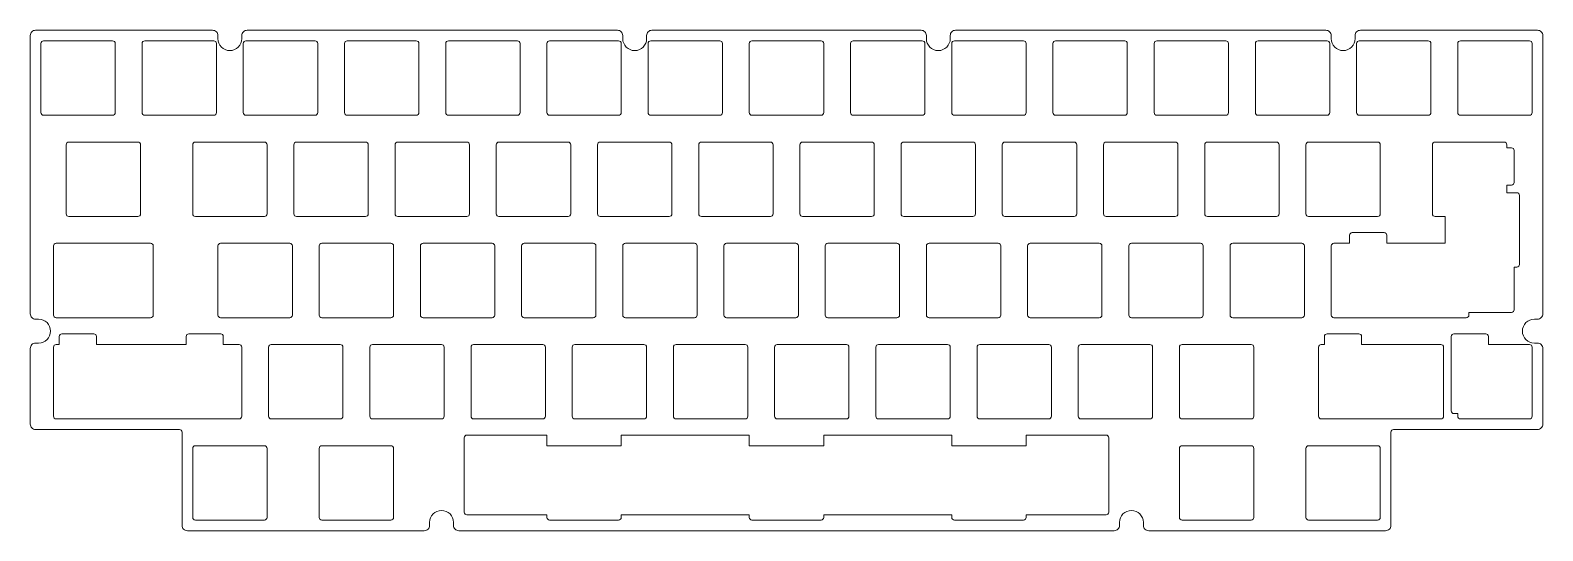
# Model space of a CAD drawing. Header units: millimetres. Extents: x 4 to 288, y 1 to 96.
import ezdxf

# ---------------------------------------------------------------- set-up
doc = ezdxf.new("R2010")
doc.units = ezdxf.units.MM
doc.layers.add('定位板', color=7, linetype='Continuous', lineweight=18)

msp = doc.modelspace()

# ---------------------------------------------------------------- linework, layer by layer
at = {"layer": '定位板'}
for p, q in [((153.14, 17.38), (139.14, 17.38)), ((139.14, 17.38), (153.14, 17.38))]:
    msp.add_line(p, q, dxfattribs=at)
for points in [[(84.46, 1.38, -0.414214), (83.46, 2.38), (83.46, 2.95, 1), (78.96, 2.95), (78.96, 2.38, -0.414214), (77.96, 1.38), (33.36, 1.38, -0.414214), (32.36, 2.38), (32.36, 19.93, 0.414214), (31.86, 20.43), (4.79, 20.43, -0.414214), (3.79, 21.43), (3.79, 35.7, -0.414214), (4.79, 36.7), (5.36, 36.7, 1), (5.36, 41.2), (4.79, 41.2, -0.414214), (3.79, 42.2), (3.79, 94.58, -0.414214), (4.79, 95.58), (38.11, 95.58, -0.414214), (39.11, 94.58), (39.11, 94, 1), (43.61, 94), (43.61, 94.58, -0.414214), (44.61, 95.58), (114.31, 95.58, -0.414214), (115.31, 94.58), (115.31, 94, 1), (119.81, 94), (119.81, 94.58, -0.414214), (120.81, 95.58), (171.46, 95.58, -0.414214), (172.46, 94.58), (172.46, 94, 1), (176.96, 94), (176.96, 94.58, -0.414214), (177.96, 95.58), (247.66, 95.58, -0.414214), (248.66, 94.58), (248.66, 94, 1), (253.16, 94), (253.16, 94.58, -0.414214), (254.16, 95.58), (287.49, 95.58, -0.414214), (288.49, 94.58), (288.49, 42.2, -0.414214), (287.49, 41.2), (286.91, 41.2, 1), (286.91, 36.7), (287.49, 36.7, -0.414214), (288.49, 35.7), (288.49, 21.43, -0.414214), (287.49, 20.43), (260.41, 20.43, 0.414214), (259.91, 19.93), (259.91, 2.38, -0.414214), (258.91, 1.38), (214.31, 1.38, -0.414214), (213.31, 2.38), (213.31, 2.95, 1), (208.81, 2.95), (208.81, 2.38, -0.414214), (207.81, 1.38)], [(6.29, 79.58), (19.29, 79.58, 0.414214), (19.79, 80.08), (19.79, 93.08, 0.414214), (19.29, 93.58), (6.29, 93.58, 0.414214), (5.79, 93.08), (5.79, 80.08, 0.414214)], [(25.34, 79.58), (38.34, 79.58, 0.414214), (38.84, 80.08), (38.84, 93.08, 0.414214), (38.34, 93.58), (25.34, 93.58, 0.414214), (24.84, 93.08), (24.84, 80.08, 0.414214)], [(43.89, 93.08), (43.89, 80.08, 0.414214), (44.39, 79.58), (57.39, 79.58, 0.414214), (57.89, 80.08), (57.89, 93.08, 0.414214), (57.39, 93.58), (44.39, 93.58, 0.414214)], [(76.44, 93.58), (63.44, 93.58, 0.414214), (62.94, 93.08), (62.94, 80.08, 0.414214), (63.44, 79.58), (76.44, 79.58, 0.414214), (76.94, 80.08), (76.94, 93.08, 0.414214)], [(82.49, 93.58, 0.414214), (81.99, 93.08), (81.99, 80.08, 0.414214), (82.49, 79.58), (95.49, 79.58, 0.414214), (95.99, 80.08), (95.99, 93.08, 0.414214), (95.49, 93.58)], [(114.54, 93.58), (101.54, 93.58, 0.414214), (101.04, 93.08), (101.04, 80.08, 0.414214), (101.54, 79.58), (114.54, 79.58, 0.414214), (115.04, 80.08), (115.04, 93.08, 0.414214)], [(134.09, 80.08), (134.09, 93.08, 0.414214), (133.59, 93.58), (120.59, 93.58, 0.414214), (120.09, 93.08), (120.09, 80.08, 0.414214), (120.59, 79.58), (133.59, 79.58, 0.414214)], [(139.14, 80.08, 0.414214), (139.64, 79.58), (152.64, 79.58, 0.414214), (153.14, 80.08), (153.14, 93.08, 0.414214), (152.64, 93.58), (139.64, 93.58, 0.414214), (139.14, 93.08)], [(158.19, 80.08, 0.414214), (158.69, 79.58), (171.69, 79.58, 0.414214), (172.19, 80.08), (172.19, 93.08, 0.414214), (171.69, 93.58), (158.69, 93.58, 0.414214), (158.19, 93.08)], [(177.24, 93.08), (177.24, 80.08, 0.414214), (177.74, 79.58), (190.74, 79.58, 0.414214), (191.24, 80.08), (191.24, 93.08, 0.414214), (190.74, 93.58), (177.74, 93.58, 0.414214)], [(210.29, 93.08, 0.414214), (209.79, 93.58), (196.79, 93.58, 0.414214), (196.29, 93.08), (196.29, 80.08, 0.414214), (196.79, 79.58), (209.79, 79.58, 0.414214), (210.29, 80.08)], [(228.84, 93.58), (215.84, 93.58, 0.414214), (215.34, 93.08), (215.34, 80.08, 0.414214), (215.84, 79.58), (228.84, 79.58, 0.414214), (229.34, 80.08), (229.34, 93.08, 0.414214)], [(234.39, 80.08, 0.414214), (234.89, 79.58), (247.89, 79.58, 0.414214), (248.39, 80.08), (248.39, 93.08, 0.414214), (247.89, 93.58), (234.89, 93.58, 0.414214), (234.39, 93.08)], [(266.94, 93.58), (253.94, 93.58, 0.414214), (253.44, 93.08), (253.44, 80.08, 0.414214), (253.94, 79.58), (266.94, 79.58, 0.414214), (267.44, 80.08), (267.44, 93.08, 0.414214)], [(272.49, 80.08, 0.414214), (272.99, 79.58), (285.99, 79.58, 0.414214), (286.49, 80.08), (286.49, 93.08, 0.414214), (285.99, 93.58), (272.99, 93.58, 0.414214), (272.49, 93.08)], [(10.55, 74.03), (10.55, 61.03, 0.414214), (11.05, 60.53), (24.05, 60.53, 0.414214), (24.55, 61.03), (24.55, 74.03, 0.414214), (24.05, 74.53), (11.05, 74.53, 0.414214)], [(34.86, 60.53), (47.86, 60.53, 0.414214), (48.36, 61.03), (48.36, 74.03, 0.414214), (47.86, 74.53), (34.86, 74.53, 0.414214), (34.36, 74.03), (34.36, 61.03, 0.414214)], [(53.41, 74.03), (53.41, 61.03, 0.414214), (53.91, 60.53), (66.91, 60.53, 0.414214), (67.41, 61.03), (67.41, 74.03, 0.414214), (66.91, 74.53), (53.91, 74.53, 0.414214)], [(72.46, 61.03, 0.414214), (72.96, 60.53), (85.96, 60.53, 0.414214), (86.46, 61.03), (86.46, 74.03, 0.414214), (85.96, 74.53), (72.96, 74.53, 0.414214), (72.46, 74.03)], [(92.01, 74.53, 0.414214), (91.51, 74.03), (91.51, 61.03, 0.414214), (92.01, 60.53), (105.01, 60.53, 0.414214), (105.51, 61.03), (105.51, 74.03, 0.414214), (105.01, 74.53)], [(111.06, 60.53), (124.06, 60.53, 0.414214), (124.56, 61.03), (124.56, 74.03, 0.414214), (124.06, 74.53), (111.06, 74.53, 0.414214), (110.56, 74.03), (110.56, 61.03, 0.414214)], [(143.11, 74.53), (130.11, 74.53, 0.414214), (129.61, 74.03), (129.61, 61.03, 0.414214), (130.11, 60.53), (143.11, 60.53, 0.414214), (143.61, 61.03), (143.61, 74.03, 0.414214)], [(148.66, 74.03), (148.66, 61.03, 0.414214), (149.16, 60.53), (162.16, 60.53, 0.414214), (162.66, 61.03), (162.66, 74.03, 0.414214), (162.16, 74.53), (149.16, 74.53, 0.414214)], [(181.71, 61.03), (181.71, 74.03, 0.414214), (181.21, 74.53), (168.21, 74.53, 0.414214), (167.71, 74.03), (167.71, 61.03, 0.414214), (168.21, 60.53), (181.21, 60.53, 0.414214)], [(186.76, 61.03, 0.414214), (187.26, 60.53), (200.26, 60.53, 0.414214), (200.76, 61.03), (200.76, 74.03, 0.414214), (200.26, 74.53), (187.26, 74.53, 0.414214), (186.76, 74.03)], [(206.31, 60.53), (219.31, 60.53, 0.414214), (219.81, 61.03), (219.81, 74.03, 0.414214), (219.31, 74.53), (206.31, 74.53, 0.414214), (205.81, 74.03), (205.81, 61.03, 0.414214)], [(224.86, 61.03, 0.414214), (225.36, 60.53), (238.36, 60.53, 0.414214), (238.86, 61.03), (238.86, 74.03, 0.414214), (238.36, 74.53), (225.36, 74.53, 0.414214), (224.86, 74.03)], [(244.41, 74.53, 0.414214), (243.91, 74.03), (243.91, 61.03, 0.414214), (244.41, 60.53), (257.41, 60.53, 0.414214), (257.91, 61.03), (257.91, 74.03, 0.414214), (257.41, 74.53)], [(284.1, 64.5, 0.414214), (283.6, 65), (281.72, 65), (281.72, 66.44), (282.6, 66.44, 0.414214), (283.1, 66.94), (283.1, 72.94, 0.414214), (282.6, 73.44), (281.72, 73.44), (281.72, 74.03, 0.414214), (281.22, 74.53), (268.22, 74.53, 0.414214), (267.72, 74.03), (267.72, 61.03, 0.414214), (268.22, 60.53), (270.1, 60.53), (270.1, 55.48), (259.14, 55.48), (259.14, 56.98, 0.414214), (258.64, 57.48), (252.64, 57.48, 0.414214), (252.14, 56.98), (252.14, 55.48), (249.17, 55.48, 0.414214), (248.67, 54.98), (248.67, 41.98, 0.414214), (249.17, 41.48), (274.08, 41.48, 0.414214), (274.58, 41.98), (274.58, 42.48), (282.6, 42.48, 0.414214), (283.1, 42.98), (283.1, 51), (283.6, 51, 0.414214), (284.1, 51.5)], [(8.67, 41.48), (26.43, 41.48, 0.414214), (26.93, 41.98), (26.93, 54.98, 0.414214), (26.43, 55.48), (8.67, 55.48, 0.414214), (8.17, 54.98), (8.17, 41.98, 0.414214)], [(53.12, 54.98, 0.414214), (52.62, 55.48), (39.62, 55.48, 0.414214), (39.12, 54.98), (39.12, 41.98, 0.414214), (39.62, 41.48), (52.62, 41.48, 0.414214), (53.12, 41.98)], [(58.67, 41.48), (71.67, 41.48, 0.414214), (72.17, 41.98), (72.17, 54.98, 0.414214), (71.67, 55.48), (58.67, 55.48, 0.414214), (58.17, 54.98), (58.17, 41.98, 0.414214)], [(90.72, 55.48), (77.72, 55.48, 0.414214), (77.22, 54.98), (77.22, 41.98, 0.414214), (77.72, 41.48), (90.72, 41.48, 0.414214), (91.22, 41.98), (91.22, 54.98, 0.414214)], [(96.77, 55.48, 0.414214), (96.27, 54.98), (96.27, 41.98, 0.414214), (96.77, 41.48), (109.77, 41.48, 0.414214), (110.27, 41.98), (110.27, 54.98, 0.414214), (109.77, 55.48)], [(115.32, 41.98, 0.414214), (115.82, 41.48), (128.82, 41.48, 0.414214), (129.32, 41.98), (129.32, 54.98, 0.414214), (128.82, 55.48), (115.82, 55.48, 0.414214), (115.32, 54.98)], [(134.37, 41.98, 0.414214), (134.87, 41.48), (147.87, 41.48, 0.414214), (148.37, 41.98), (148.37, 54.98, 0.414214), (147.87, 55.48), (134.87, 55.48, 0.414214), (134.37, 54.98)], [(167.42, 41.98), (167.42, 54.98, 0.414214), (166.92, 55.48), (153.92, 55.48, 0.414214), (153.42, 54.98), (153.42, 41.98, 0.414214), (153.92, 41.48), (166.92, 41.48, 0.414214)], [(172.47, 41.98, 0.414214), (172.97, 41.48), (185.97, 41.48, 0.414214), (186.47, 41.98), (186.47, 54.98, 0.414214), (185.97, 55.48), (172.97, 55.48, 0.414214), (172.47, 54.98)], [(205.02, 41.48, 0.414214), (205.52, 41.98), (205.52, 54.98, 0.414214), (205.02, 55.48), (192.02, 55.48, 0.414214), (191.52, 54.98), (191.52, 41.98, 0.414214), (192.02, 41.48)], [(211.07, 41.48), (224.07, 41.48, 0.414214), (224.57, 41.98), (224.57, 54.98, 0.414214), (224.07, 55.48), (211.07, 55.48, 0.414214), (210.57, 54.98), (210.57, 41.98, 0.414214)], [(243.12, 41.48, 0.414214), (243.62, 41.98), (243.62, 54.98, 0.414214), (243.12, 55.48), (230.12, 55.48, 0.414214), (229.62, 54.98), (229.62, 41.98, 0.414214), (230.12, 41.48)], [(16.25, 37.93, 0.414214), (15.75, 38.43), (9.75, 38.43, 0.414214), (9.25, 37.93), (9.25, 36.43), (8.67, 36.43, 0.414214), (8.17, 35.93), (8.17, 22.93, 0.414214), (8.67, 22.43), (43.1, 22.43, 0.414214), (43.6, 22.93), (43.6, 35.93, 0.414214), (43.1, 36.43), (40.13, 36.43), (40.13, 37.93, 0.414214), (39.63, 38.43), (33.63, 38.43, 0.414214), (33.13, 37.93), (33.13, 36.43), (16.25, 36.43)], [(254.38, 36.43), (254.38, 37.93, 0.414214), (253.88, 38.43), (247.88, 38.43, 0.414214), (247.38, 37.93), (247.38, 36.43), (246.79, 36.43, 0.414214), (246.29, 35.93), (246.29, 22.93, 0.414214), (246.79, 22.43), (269.32, 22.43, 0.414214), (269.82, 22.93), (269.82, 35.93, 0.414214), (269.32, 36.43)], [(286.49, 22.93, -0.414214), (285.99, 22.43), (272.99, 22.43, -0.414214), (272.49, 22.93), (272.49, 23.43), (271.76, 23.43, -0.414214), (271.26, 23.93), (271.26, 37.93, -0.414214), (271.76, 38.43), (277.76, 38.43, -0.414214), (278.26, 37.93), (278.26, 36.43), (285.99, 36.43, -0.414214), (286.49, 35.93)], [(48.65, 35.93), (48.65, 22.93, 0.414214), (49.15, 22.43), (62.15, 22.43, 0.414214), (62.65, 22.93), (62.65, 35.93, 0.414214), (62.15, 36.43), (49.15, 36.43, 0.414214)], [(81.2, 22.43, 0.414214), (81.7, 22.93), (81.7, 35.93, 0.414214), (81.2, 36.43), (68.2, 36.43, 0.414214), (67.7, 35.93), (67.7, 22.93, 0.414214), (68.2, 22.43)], [(86.75, 22.93, 0.414214), (87.25, 22.43), (100.25, 22.43, 0.414214), (100.75, 22.93), (100.75, 35.93, 0.414214), (100.25, 36.43), (87.25, 36.43, 0.414214), (86.75, 35.93)], [(106.3, 22.43), (119.3, 22.43, 0.414214), (119.8, 22.93), (119.8, 35.93, 0.414214), (119.3, 36.43), (106.3, 36.43, 0.414214), (105.8, 35.93), (105.8, 22.93, 0.414214)], [(125.35, 36.43, 0.414214), (124.85, 35.93), (124.85, 22.93, 0.414214), (125.35, 22.43), (138.35, 22.43, 0.414214), (138.85, 22.93), (138.85, 35.93, 0.414214), (138.35, 36.43)], [(143.9, 35.93), (143.9, 22.93, 0.414214), (144.4, 22.43), (157.4, 22.43, 0.414214), (157.9, 22.93), (157.9, 35.93, 0.414214), (157.4, 36.43), (144.4, 36.43, 0.414214)], [(176.95, 35.93, 0.414214), (176.45, 36.43), (163.45, 36.43, 0.414214), (162.95, 35.93), (162.95, 22.93, 0.414214), (163.45, 22.43), (176.45, 22.43, 0.414214), (176.95, 22.93)], [(182.5, 36.43, 0.414214), (182, 35.93), (182, 22.93, 0.414214), (182.5, 22.43), (195.5, 22.43, 0.414214), (196, 22.93), (196, 35.93, 0.414214), (195.5, 36.43)], [(201.05, 35.93), (201.05, 22.93, 0.414214), (201.55, 22.43), (214.55, 22.43, 0.414214), (215.05, 22.93), (215.05, 35.93, 0.414214), (214.55, 36.43), (201.55, 36.43, 0.414214)], [(220.6, 22.43), (233.6, 22.43, 0.414214), (234.1, 22.93), (234.1, 35.93, 0.414214), (233.6, 36.43), (220.6, 36.43, 0.414214), (220.1, 35.93), (220.1, 22.93, 0.414214)], [(34.86, 3.38), (47.86, 3.38, 0.414214), (48.36, 3.88), (48.36, 16.88, 0.414214), (47.86, 17.38), (34.86, 17.38, 0.414214), (34.36, 16.88), (34.36, 3.88, 0.414214)], [(58.67, 3.38), (71.67, 3.38, 0.414214), (72.17, 3.88), (72.17, 16.88, 0.414214), (71.67, 17.38), (58.67, 17.38, 0.414214), (58.17, 16.88), (58.17, 3.88, 0.414214)], [(220.6, 3.38), (233.6, 3.38, 0.414214), (234.1, 3.88), (234.1, 16.88, 0.414214), (233.6, 17.38), (220.6, 17.38, 0.414214), (220.1, 16.88), (220.1, 3.88, 0.414214)], [(244.41, 3.38), (257.41, 3.38, 0.414214), (257.91, 3.88), (257.91, 16.88, 0.414214), (257.41, 17.38), (244.41, 17.38, 0.414214), (243.91, 16.88), (243.91, 3.88, 0.414214)], [(152.64, 3.38, 0.414214), (153.14, 3.88, -0.414214)]]:
    msp.add_lwpolyline(points, format="xyb", close=True, dxfattribs=at)
for points in [[(115.04, 19.38), (139.14, 19.38), (115.04, 19.38), (115.04, 17.38), (101.04, 17.38), (101.04, 19.38), (85.99, 19.38, 0.414214), (85.49, 18.88), (85.49, 4.88, 0.414214), (85.99, 4.38), (101.04, 4.38), (101.04, 3.88, 0.414214), (101.54, 3.38), (114.54, 3.38, 0.414214), (115.04, 3.88), (115.04, 4.38), (139.14, 4.38)], [(206.79, 18.88), (206.79, 4.88), (206.79, 18.88, 0.414214), (206.29, 19.38), (191.24, 19.38), (191.24, 17.38), (177.24, 17.38), (177.24, 19.38), (153.14, 19.38), (177.24, 19.38)], [(153.14, 4.38), (153.14, 3.88), (153.14, 4.38), (177.24, 4.38), (177.24, 3.88, 0.414214), (177.74, 3.38), (190.74, 3.38, 0.414214), (191.24, 3.88), (191.24, 4.38), (206.29, 4.38, 0.414214), (206.79, 4.88)]]:
    msp.add_lwpolyline(points, format="xyb", dxfattribs=at)
for points in [[(139.14, 17.38), (139.14, 19.38)], [(153.14, 17.38), (153.14, 19.38)], [(139.14, 3.88), (139.14, 4.38)], [(139.64, 3.38), (152.64, 3.38)]]:
    msp.add_lwpolyline(points, close=True, dxfattribs=at)
msp.add_arc((139.64, 3.88), 0.5, 180, 270, dxfattribs=at)
msp.add_arc((139.64, 3.88), 0.5, 180, 270, dxfattribs=at)

doc.saveas('drawing.dxf')
